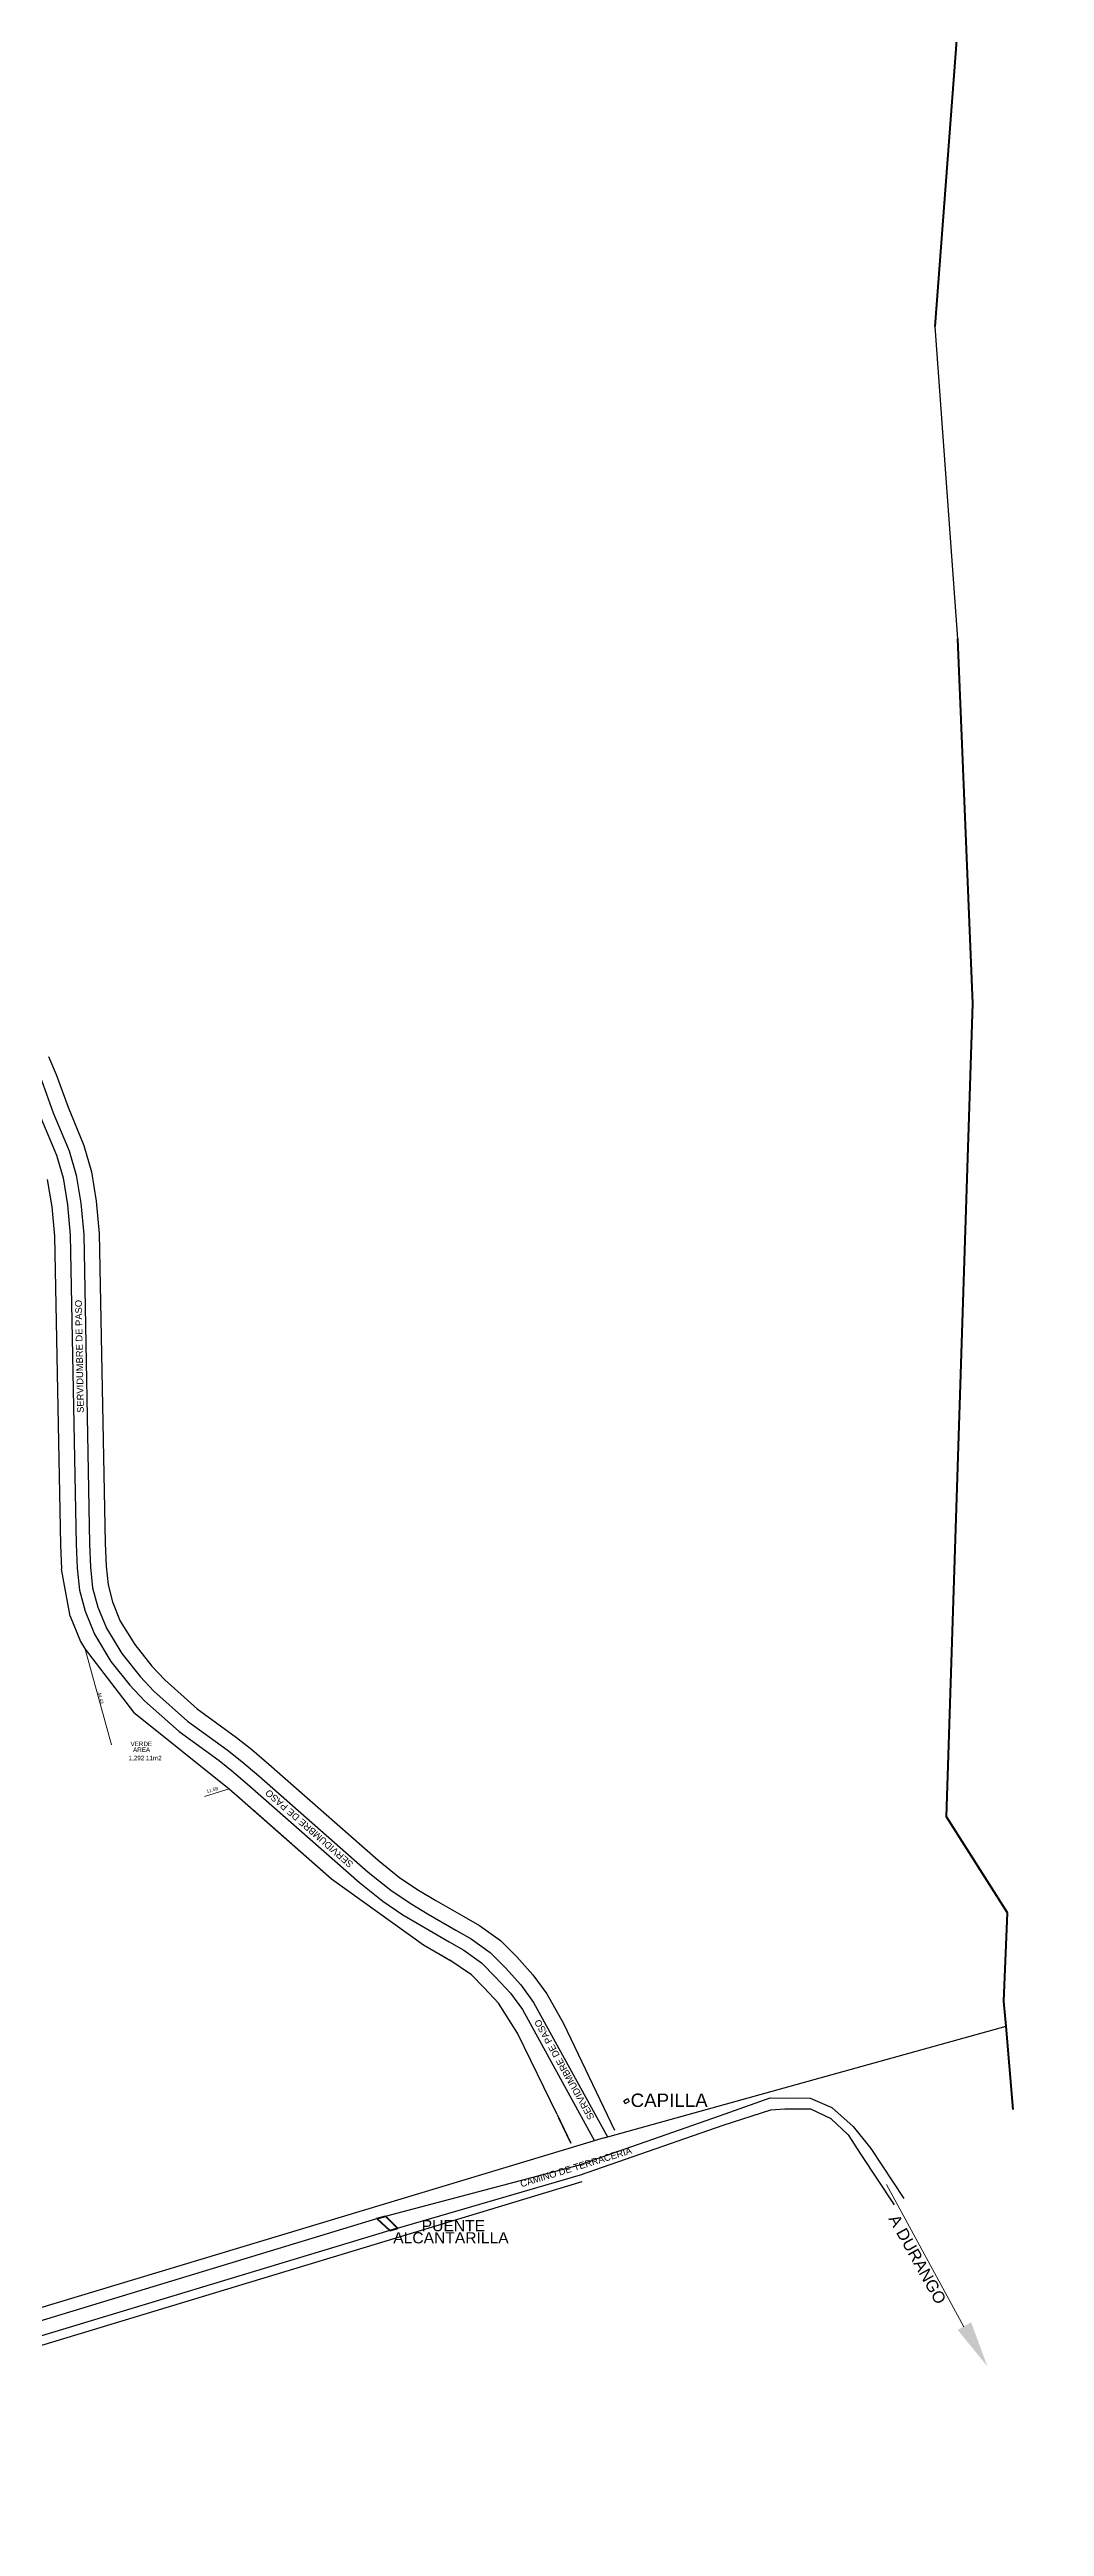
# Model space of a CAD drawing. Header units: metres. Extents: x 500111 to 502674, y 2669847 to 2673197.
# Drawn here: x 501374 to 501819, y 2670601 to 2671709 of the extents above; entities that cross this region are included whole.
import ezdxf
from ezdxf.enums import TextEntityAlignment as Align

# ---------------------------------------------------------------- set-up
doc = ezdxf.new("R2010")
doc.units = ezdxf.units.M
for name, color, linetype in [('CVL_CUADCON_TIT', 1, 'Continuous'), ('CVL_CURV_TX', 2, 'Continuous'), ('J00', 15, 'Continuous')]:
    doc.layers.add(name, color=color, linetype=linetype)
doc.layers.add('hatches', color=7, linetype='Continuous', lineweight=5)
doc.styles.add('ARIAL', font='arial.ttf')

msp = doc.modelspace()

# ---------------------------------------------------------------- linework, layer by layer
at = {"color": 1, "lineweight": 50}
for p, q in [((501770.4, 2671585.1), (501819.3, 2672232.1)), ((501787.3, 2671282.3), (501780.5, 2671445.4)), ((501775.5, 2670918.5), (501787.3, 2671282.3)), ((501802.7, 2670875.6), (501775.5, 2670918.5)), ((501801.1, 2670836), (501802.7, 2670875.6)), ((501802.1, 2670824.9), (501801.1, 2670836))]:
    msp.add_line(p, q, dxfattribs=at)
at = {"color": 1}
for p, q in [((501780.5, 2671445.4), (501770.4, 2671585.1)), ((501622.3, 2670774.9), (501802.1, 2670824.9)), ((501622.3, 2670774.9), (501121.1, 2670623.7))]:
    msp.add_line(p, q, dxfattribs=at)
at = {"color": 6}
for p, q in [((501373.2, 2671203.5), (501375.3, 2671191.3)), ((501375.3, 2671191.3), (501376.5, 2671178.2)), ((501376.5, 2671178.2), (501379.1, 2671040.1)), ((501379.1, 2671040.1), (501379.6, 2671029.2)), ((501383.4, 2671008.2), (501388.1, 2670996.9)), ((501388.1, 2670996.9), (501390.1, 2670993.5)), ((501454.6, 2670931), (501459.2, 2670927)), ((501459.2, 2670927), (501500.3, 2670890.8)), ((501549.5, 2670856.6), (501553.3, 2670854.4)), ((501563, 2670847.8), (501568.7, 2670842)), ((501631.2, 2670791.5, 2370.6), (501632.8, 2670792.5, 2370.7)), ((501631.2, 2670791.5, 2370.6), (501632.8, 2670792.5, 2370.7)), ((501631.9, 2670790.2, 2370.5), (501631.2, 2670791.5, 2370.6)), ((501631.9, 2670790.2, 2370.5), (501631.2, 2670791.5, 2370.6)), ((501631.9, 2670790.2, 2370.5), (501633.5, 2670791.2, 2370.6)), ((501631.9, 2670790.2, 2370.5), (501633.5, 2670791.2, 2370.6)), ((501632.8, 2670792.5, 2370.7), (501633.5, 2670791.2, 2370.6)), ((501632.8, 2670792.5, 2370.7), (501633.5, 2670791.2, 2370.6))]:
    msp.add_line(p, q, dxfattribs=at)
at = {"color": 7, "lineweight": 50}
msp.add_line((501805.3, 2670787.6), (501802.1, 2670824.9), dxfattribs=at)
at = {"color": 24}
for p, q in [((501610.9, 2670762.7, 2370.4), (501673.9, 2670784.8, 2369.7)), ((501673.9, 2670784.8, 2369.7), (501696.6, 2670792.8, 2368.4)), ((501675.6, 2670780.5, 2369.8), (501696.9, 2670787.4, 2368.2)), ((501696.6, 2670792.8, 2368.4), (501714.5, 2670792.6, 2367.2)), ((501696.9, 2670787.4, 2368.2), (501703.1, 2670787.9, 2367.6)), ((501703.1, 2670787.9, 2367.6), (501714.6, 2670787.9, 2366.7)), ((501714.5, 2670792.6, 2367.2), (501724.2, 2670788.4, 2366.4)), ((501714.6, 2670787.9, 2366.7), (501723.7, 2670783.5, 2366)), ((501723.7, 2670783.5, 2366), (501731.5, 2670776.2, 2365.3)), ((501724.2, 2670788.4, 2366.4), (501733.8, 2670780, 2365.6)), ((501611.7, 2670758.3, 2370.5), (501675.6, 2670780.5, 2369.8)), ((501731.5, 2670776.2, 2365.3), (501737.2, 2670767.5, 2364.6)), ((501733.8, 2670780, 2365.6), (501741.6, 2670770.2, 2364.6)), ((501524.5, 2670739.9, 2372.3), (501610.9, 2670762.7, 2370.4)), ((501737.2, 2670767.5, 2364.6), (501752, 2670745, 2362.6)), ((501741.6, 2670770.2, 2364.6), (501756.4, 2670747.8, 2362.6)), ((501529.9, 2670734.5, 2372.1), (501611.7, 2670758.3, 2370.5)), ((500268.4, 2670358.5), (501520.7, 2670738.8)), ((500268.4, 2670358.5), (501520.7, 2670738.8)), ((501526.4, 2670733.4), (500269.4, 2670354.2)), ((501526.4, 2670733.4), (500269.4, 2670354.2))]:
    msp.add_line(p, q, dxfattribs=at)
at = {"color": 5}
for p, q in [((501631.2, 2670791.5), (501632.8, 2670792.5)), ((501631.2, 2670791.5), (501632.8, 2670792.5)), ((501631.9, 2670790.2), (501631.2, 2670791.5)), ((501631.9, 2670790.2), (501631.2, 2670791.5)), ((501631.9, 2670790.2), (501633.5, 2670791.2)), ((501631.9, 2670790.2), (501633.5, 2670791.2)), ((501632.8, 2670792.5), (501633.5, 2670791.2)), ((501632.8, 2670792.5), (501633.5, 2670791.2))]:
    msp.add_line(p, q, dxfattribs=at)
msp.add_line((501612.3, 2670755.2, 1146.2), (500270.9, 2670349.4))
msp.add_line((501612.3, 2670755.2, 1146.2), (500270.9, 2670349.4))
at = {"color": 5, "lineweight": 50}
for p, q in [((501520.7, 2670738.8, 2372.2), (501524.5, 2670739.9, 2372.3)), ((501520.7, 2670738.8, 2372.2), (501524.5, 2670739.9, 2372.3)), ((501520.7, 2670738.8, 2372.2), (501526.4, 2670733.4, 2372.2)), ((501520.7, 2670738.8, 2372.2), (501526.4, 2670733.4, 2372.2)), ((501524.5, 2670739.9, 2372.3), (501529.9, 2670734.5, 2372.1)), ((501524.5, 2670739.9, 2372.3), (501529.9, 2670734.5, 2372.1)), ((501526.4, 2670733.4, 2372.2), (501529.9, 2670734.5, 2372.1)), ((501526.4, 2670733.4, 2372.2), (501529.9, 2670734.5, 2372.1))]:
    msp.add_line(p, q, dxfattribs=at)
at = {"color": 4}
for points in [[(501370.7, 2671247.9), (501375.9, 2671233.3), (501383, 2671216.4), (501386.2, 2671205.5), (501388.2, 2671192.9), (501389.5, 2671178.9), (501392.1, 2671040.5), (501392.5, 2671030.1), (501393.5, 2671020.9), (501395.8, 2671012.3), (501399.7, 2671002.8), (501406.6, 2670991.5), (501414.7, 2670981.3), (501420.9, 2670974.7), (501436, 2670961.3), (501453.7, 2670948.4), (501460.3, 2670943.2), (501467.8, 2670936.8), (501516.7, 2670893.7), (501526.9, 2670885.6), (501535.5, 2670879.8), (501543.6, 2670874.9), (501556, 2670867.8), (501562.8, 2670863.9), (501571.4, 2670857.8), (501578.2, 2670850.9), (501585, 2670843.4), (501590.8, 2670835.5), (501623.9, 2670775.4)], [(501370.3, 2671231.1), (501377.3, 2671214.4), (501380.3, 2671204.2), (501382.2, 2671192.2), (501383.5, 2671178.6), (501386.1, 2671040.4), (501386.6, 2671029.7), (501387.6, 2671019.8), (501390.1, 2671010.4), (501394.3, 2671000.1), (501401.7, 2670988), (501410.1, 2670977.4), (501416.7, 2670970.4), (501432.2, 2670956.6), (501450.1, 2670943.6), (501456.4, 2670938.6), (501463.8, 2670932.2), (501512.9, 2670889.1), (501523.3, 2670880.7), (501532.3, 2670874.7), (501540.5, 2670869.8), (501553, 2670862.6), (501559.5, 2670858.9), (501567.5, 2670853.2), (501573.8, 2670846.8), (501580.4, 2670839.6), (501585.8, 2670832.3), (501618, 2670773.6)]]:
    msp.add_lwpolyline(points, dxfattribs=at)
at = {"color": 6, "elevation": 1170.4}
msp.add_lwpolyline([(501373.7, 2671258.5), (501377.2, 2671250.5), (501382.5, 2671235.8), (501389.6, 2671218.8), (501393, 2671207), (501395.1, 2671193.8), (501396.5, 2671179.3), (501399.1, 2671040.8), (501399.5, 2671030.6), (501400.4, 2671022.2), (501402.4, 2671014.6), (501405.9, 2671006), (501412.4, 2670995.5), (501420, 2670985.9), (501425.8, 2670979.7), (501440.3, 2670966.7), (501457.9, 2670954), (501464.7, 2670948.6), (501472.4, 2670942), (501521.2, 2670899.1), (501531, 2670891.2), (501539.3, 2670885.7), (501547.1, 2670881), (501559.5, 2670873.9), (501566.5, 2670869.8), (501576, 2670863.1), (501583.2, 2670855.8), (501590.5, 2670847.8), (501596.7, 2670839.3), (501604.1, 2670826), (501626.9, 2670778.3)], dxfattribs=at)
at = {"color": 6}
msp.add_lwpolyline([(501601.3, 2670785.3), (501607.5, 2670772.5)], dxfattribs=at)
at = {"layer": 'CVL_CUADCON_TIT', "color": 7, "lineweight": 18}
msp.add_line((501783.3, 2670690.3), (501748.6, 2670754), dxfattribs=at)
msp.add_solid([(501786.5, 2670692.4), (501780.5, 2670689), (501793.8, 2670672.6)], dxfattribs=at)
at = {"layer": 'CVL_CURV_TX', "color": 6}
for p, q in [((501383.4, 2671008.2), (501379.6, 2671029.2)), ((501390.1, 2670993.5), (501411.8, 2670965.3)), ((501411.8, 2670965.3), (501454.6, 2670931)), ((501465, 2670921.9), (501500.3, 2670890.8)), ((501500.3, 2670890.8), (501541.5, 2670861.2)), ((501541.5, 2670861.2), (501553.6, 2670854.2)), ((501563, 2670847.8), (501553.3, 2670854.4)), ((501568.7, 2670842), (501575, 2670835.1)), ((501583.6, 2670821.7), (501575, 2670835.1)), ((501601.3, 2670785.3), (501583.6, 2670821.7)), ((501607.5, 2670772.5), (501602.1, 2670783.7))]:
    msp.add_line(p, q, dxfattribs=at)
at = {"layer": 'hatches', "color": 7}
for p, q in [((501402, 2670950.7), (501390.1, 2670993.5)), ((501454.6, 2670931), (501443.5, 2670927.6))]:
    msp.add_line(p, q, dxfattribs=at)

# ---------------------------------------------------------------- texts
at = {"layer": 'CVL_CUADCON_TIT', "color": 6, "style": 'ARIAL'}
msp.add_text('CAPILLA', height=6, dxfattribs=at).set_placement((501651.4, 2670791.7), align=Align.MIDDLE)
at = {"layer": 'CVL_CUADCON_TIT', "color": 5, "style": 'ARIAL'}
for s, p in [('PUENTE', (501554.9, 2670735.6)), ('ALCANTARILLA', (501553.8, 2670730.2))]:
    msp.add_text(s, height=5, dxfattribs=at).set_placement(p, align=Align.MIDDLE)
at = {"layer": 'CVL_CURV_TX', "color": 7, "style": 'ARIAL'}
for s, height, rotation, p in [('SERVIDUMBRE DE PASO', 3, 91.0467, (501387.6, 2671124.4, 4741.7)), ('44.43', 1.5, 285.5271, (501397.1, 2670971.6)), ('11.59', 1.5, 16.7939, (501447, 2670930.5)), ('SERVIDUMBRE DE PASO', 3, 138.7682, (501490.4, 2670913.2, 4741.7)), ('SERVIDUMBRE DE PASO', 3, 119.0569, (501604.5, 2670805.4, 4741.7)), ('CAMINO DE TERRACERIA', 3, 17.0629, (501609.7, 2670761.8, 2372))]:
    msp.add_text(s, height=height, rotation=rotation, dxfattribs=at).set_placement(p, align=Align.MIDDLE)
for s, p in [('VERDE', (501415.3, 2670951.1, 2365.5)), ('AREA', (501415.4, 2670948.5, -2364.5))]:
    msp.add_text(s, height=2, dxfattribs=at).set_placement(p, align=Align.MIDDLE)
at = {"layer": 'CVL_CURV_TX', "color": 1, "style": 'ARIAL'}
msp.add_text('1,292.11m2', height=2, dxfattribs=at).set_placement((501417, 2670944.6), align=Align.MIDDLE)
at = {"layer": 'J00', "color": 7, "lineweight": 18, "style": 'ARIAL'}
msp.add_text('A DURANGO', height=5.25, rotation=299.1621, dxfattribs=at).set_placement((501749.4, 2670738.7))

doc.saveas('drawing.dxf')
